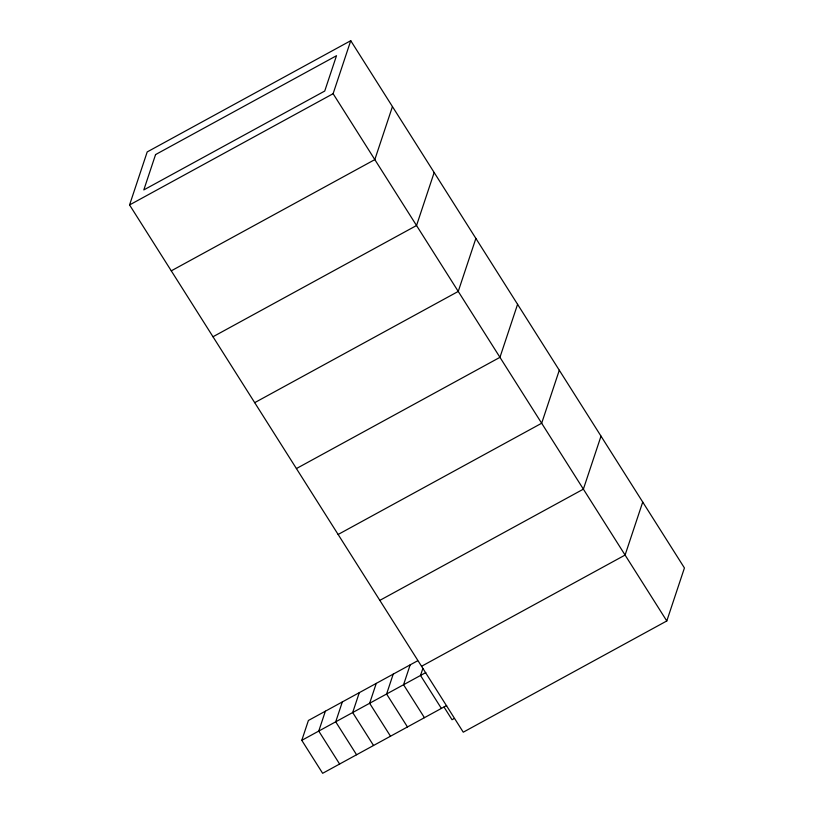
<?xml version="1.0" encoding="UTF-8"?>
<svg xmlns="http://www.w3.org/2000/svg" width="814" height="814" viewBox="0 0 814 814"><rect width="100%" height="100%" fill="white"/><g stroke="black" fill="none" stroke-linecap="round" stroke-linejoin="round"><path stroke-width="1.22" d="M129.568 204.935L147.202 151.923L350.742 40.7L684.432 567.958L666.798 620.96L463.258 732.193L129.568 204.935L333.109 93.702L350.742 40.7M392.45 106.603L374.816 159.615L171.276 270.838M434.167 172.517L416.534 225.519L212.993 336.752M446.683 705.524L322.649 773.3L301.791 740.343L308.404 720.471L417.592 660.805M475.875 238.421L458.241 291.432L254.701 402.655M325.366 711.202L318.752 731.074L339.611 764.031M342.328 701.933L335.714 721.804L356.573 754.761M359.289 692.663L352.676 712.535L373.534 745.492M376.251 683.394L369.637 703.276L390.496 736.222M393.213 674.124L386.599 694.006L407.458 726.953M517.582 304.324L499.949 357.336L296.418 468.559M410.175 664.855L403.561 684.737L424.42 717.683M422.863 668.447L420.523 675.467L441.381 708.414M559.299 370.238L541.666 423.239L338.125 534.472M601.007 436.141L583.373 489.153L379.833 600.376M642.724 502.055L625.091 555.056L421.55 666.279M301.791 740.343L425.824 672.567M454.212 718.528L452.035 719.718L444.017 707.04M333.109 93.702L666.798 620.96M155.566 154.579L143.813 189.916L324.735 91.046L336.497 55.718L155.566 154.579"/></g></svg>
